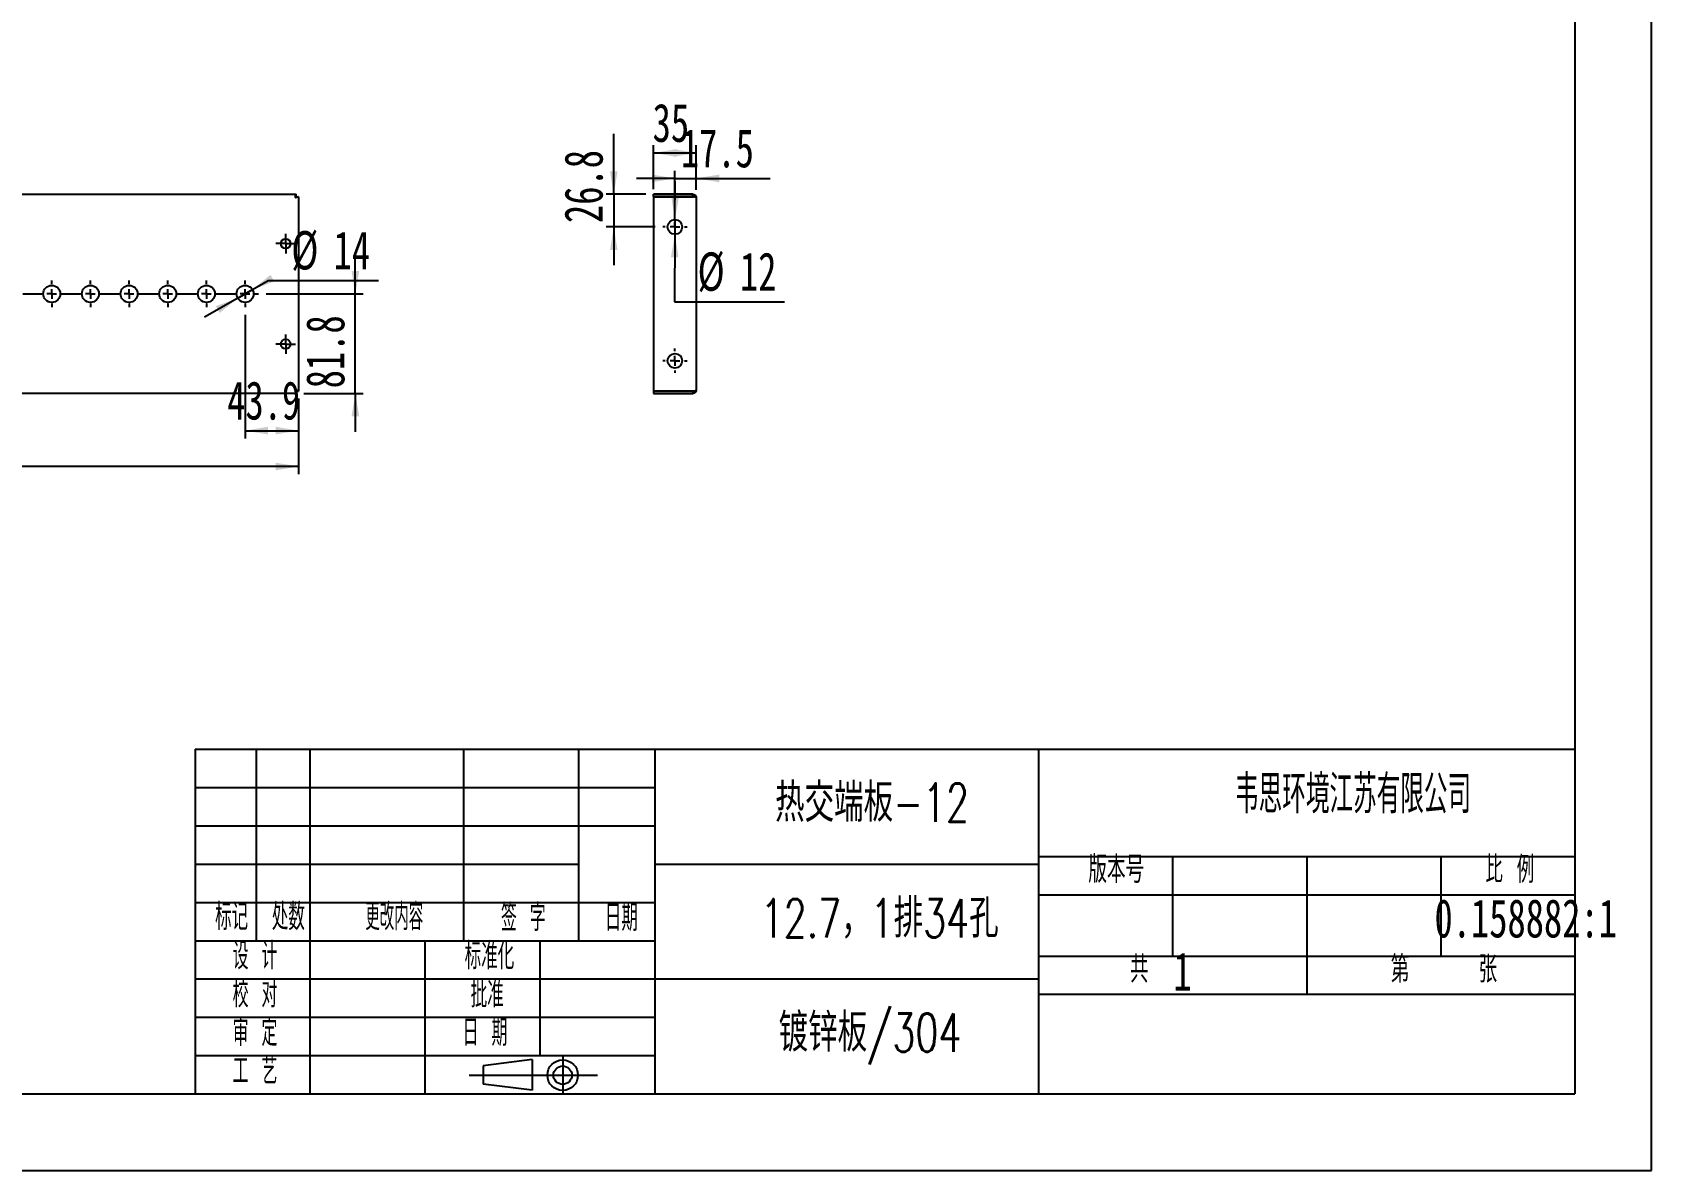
# Model space of a CAD drawing. Extents: x 0 to 2643, y 0 to 1869.
# Drawn here: x 1314 to 2643, y 0 to 935 of the extents above; entities that cross this region are included whole.
import ezdxf

# ---------------------------------------------------------------- set-up
doc = ezdxf.new("R2010")
doc.units = 0
doc.header["$LTSCALE"] = 6.293994
doc.layers.get('0').update_dxf_attribs({"linetype": 'CONTINUOUS'})
for name, color, linetype in [('粗实线', 7, 'CONTINUOUS'), ('细实线', 7, 'CONTINUOUS'), ('轮廓线层', 7, 'CONTINUOUS')]:
    doc.layers.add(name, color=color, linetype=linetype)
doc.styles.add('SLDTEXTSTYLE0', font='TXT', dxfattribs={"width": 0.7, "bigfont": 'bigfont'})
doc.styles.add('SLDTEXTSTYLE1', font='TXT', dxfattribs={"width": 0.56, "bigfont": 'bigfont'})
doc.styles.add('SLDTEXTSTYLE2', font='TXT', dxfattribs={"width": 0.49, "bigfont": 'bigfont'})
doc.styles.add('SLDTEXTSTYLE3', font='TXT', dxfattribs={"width": 0.54, "bigfont": 'bigfont'})
doc.styles.add('SLDTEXTSTYLE4', font='TXT', dxfattribs={"width": 0.63, "bigfont": 'bigfont'})
doc.styles.add('SLDTEXTSTYLE5', font='TXT', dxfattribs={"width": 0.586667, "bigfont": 'bigfont'})
doc.styles.add('SLDTEXTSTYLE6', font='TXT', dxfattribs={"width": 0.7})
doc.dimstyles.new('SLDDIMSTYLE0', dxfattribs={"dimtxt": 31.469971, "dimasz": 18.881983, "dimexe": 0, "dimexo": 0.0625, "dimgap": 7.867493, "dimtad": 2, "dimdec": 1, "dimrnd": 1e-09, "dimzin": 12, "dimtxsty": 'SLDTEXTSTYLE6', "dimsah": 1, "dimcen": 0.09, "dimazin": 3, "dimtfac": 1, "dimtdec": 1, "dimtofl": 0, "dimtmove": 0, "dimatfit": 3, "dimtolj": 1, "dimtzin": 12})
doc.dimstyles.new('SLDDIMSTYLE1', dxfattribs={"dimtxt": 31.469971, "dimasz": 18.881983, "dimexe": 0, "dimexo": 0.0625, "dimgap": 7.867493, "dimtad": 2, "dimdec": 1, "dimrnd": 1e-09, "dimzin": 12, "dimtxsty": 'SLDTEXTSTYLE6', "dimsah": 1, "dimcen": 0.09, "dimazin": 3, "dimtfac": 1, "dimtdec": 1, "dimtmove": 0, "dimatfit": 3, "dimtolj": 1, "dimtzin": 12})
doc.dimstyles.new('SLDDIMSTYLE2', dxfattribs={"dimtxt": 31.469971, "dimasz": 18.881983, "dimexe": 0, "dimexo": 0.0625, "dimgap": 7.867493, "dimtad": 0, "dimtih": 1, "dimtoh": 1, "dimdec": 1, "dimrnd": 1e-09, "dimzin": 12, "dimtxsty": 'SLDTEXTSTYLE6', "dimsah": 1, "dimcen": 0, "dimazin": 3, "dimtfac": 1, "dimtdec": 1, "dimtmove": 0, "dimatfit": 3, "dimtolj": 1, "dimtzin": 12})

# ---------------------------------------------------------------- blocks, each defined once
blk = doc.blocks.new('块6')
at = {"color": 7, "linetype": 'CONTINUOUS'}
for p, q in [((801, 977.2), (750.6, 970.9)), ((750.6, 970.9), (750.6, 952)), ((801, 977.2), (801, 945.7)), ((801, 945.7), (750.6, 952))]:
    blk.add_line(p, q, dxfattribs=at)
at = {"layer": '轮廓线层', "color": 7}
for p, q in [((832.2, 979.9), (832.2, 942.7)), ((736.3, 961.2), (868, 961.2))]:
    blk.add_line(p, q, dxfattribs=at)
for radius in [15.7, 9.44]:
    blk.add_circle((832.2, 961.2), radius, dxfattribs=at)
blk = doc.blocks.new('_D')
at = {"layer": '细实线'}
for p, q in [((413, 633.9), (413, 571.9)), ((1532.5, 633.9), (1532.5, 571.9)), ((1532.5, 578.2), (413, 578.2))]:
    blk.add_line(p, q, dxfattribs=at)
for points in [[(413, 578.2), (431.8, 575), (431.8, 581.3)], [(1532.5, 578.2), (1513.6, 581.3), (1513.6, 575)]]:
    blk.add_solid(points, dxfattribs=at)
at = {"layer": '细实线', "insert": (917.8, 618.7), "char_height": 31.47, "attachment_point": 1, "style": 'SLDTEXTSTYLE6'}
blk.add_mtext('1119.5', dxfattribs=at)
blk = doc.blocks.new('_D_2')
at = {"layer": '细实线'}
for p, q in [((1488.6, 702.6), (1488.6, 601.3)), ((1532.5, 633.9), (1532.5, 601.3)), ((1488.6, 607.6), (1532.5, 607.6))]:
    blk.add_line(p, q, dxfattribs=at)
for points in [[(1488.6, 607.6), (1507.4, 604.5), (1507.4, 610.8)], [(1532.5, 607.6), (1513.6, 610.8), (1513.6, 604.5)]]:
    blk.add_solid(points, dxfattribs=at)
at = {"layer": '细实线', "insert": (1473.9, 648.2), "char_height": 31.47, "attachment_point": 1, "style": 'SLDTEXTSTYLE6'}
blk.add_mtext('43.9', dxfattribs=at)
blk = doc.blocks.new('_D_3')
at = {"layer": '细实线'}
for p, q in [((1579.1, 719.9), (1579.1, 751.4)), ((1505.8, 719.9), (1585.4, 719.9)), ((1579.1, 638.2), (1579.1, 719.9)), ((1536.8, 638.2), (1585.4, 638.2)), ((1579.1, 638.2), (1579.1, 606.7))]:
    blk.add_line(p, q, dxfattribs=at)
for points in [[(1579.1, 719.9), (1582.3, 738.8), (1576, 738.8)], [(1579.1, 638.2), (1576, 619.3), (1582.3, 619.3)]]:
    blk.add_solid(points, dxfattribs=at)
at = {"layer": '细实线', "insert": (1538.6, 642.4), "char_height": 31.47, "attachment_point": 1, "rotation": 90, "style": 'SLDTEXTSTYLE6'}
blk.add_mtext('81.8', dxfattribs=at)
blk = doc.blocks.new('_D_4')
at = {"layer": '细实线'}
for p, q in [((1482.5, 716.4), (1494.6, 723.4)), ((1494.6, 723.4), (1507.6, 730.9)), ((1507.6, 730.9), (1598, 730.9)), ((1482.5, 716.4), (1455.2, 700.8))]:
    blk.add_line(p, q, dxfattribs=at)
for points in [[(1494.6, 723.4), (1512.6, 730.1), (1509.4, 735.6)], [(1482.5, 716.4), (1464.5, 709.8), (1467.7, 704.3)]]:
    blk.add_solid(points, dxfattribs=at)
at = {"layer": '细实线', "char_height": 31.47, "attachment_point": 1, "style": 'SLDTEXTSTYLE6'}
for s, insert in [('%%c', (1526.5, 771.5)), ('14', (1561.3, 771.5))]:
    blk.add_mtext(s, dxfattribs=dict(at, insert=insert))
blk = doc.blocks.new('SW_CENTERMARKSYMBOL_0')
at = {"layer": '细实线', "color": 0}
for p, q in [((-1024, 0), (-1027, 0)), ((-1016, 0), (-1020, 0)), ((-1016, 8), (-1016, 11)), ((-1016, 0), (-1016, 4)), ((-1016, 0), (-1016, -4)), ((-1016, 0), (-1012, 0)), ((-1008, 0), (-992.25, 0)), ((-984.25, 0), (-988.25, 0)), ((-984.25, 8), (-984.25, 11)), ((-984.25, 0), (-984.25, 4)), ((-984.25, 0), (-984.25, -4)), ((-984.25, 0), (-980.25, 0)), ((-976.25, 0), (-960.5, 0)), ((-952.5, 0), (-956.5, 0)), ((-952.5, 8), (-952.5, 11)), ((-952.5, 0), (-952.5, 4)), ((-952.5, 0), (-952.5, -4)), ((-952.5, 0), (-948.5, 0)), ((-944.5, 0), (-928.75, 0)), ((-920.75, 0), (-924.75, 0)), ((-920.75, 8), (-920.75, 11)), ((-920.75, 0), (-920.75, 4)), ((-920.75, 0), (-920.75, -4)), ((-920.75, 0), (-916.75, 0)), ((-912.75, 0), (-897, 0)), ((-889, 0), (-893, 0)), ((-889, 8), (-889, 11)), ((-889, 0), (-889, 4)), ((-889, 0), (-889, -4)), ((-889, 0), (-885, 0)), ((-881, 0), (-865.25, 0)), ((-857.25, 0), (-861.25, 0)), ((-857.25, 8), (-857.25, 11)), ((-857.25, 0), (-857.25, 4)), ((-857.25, 0), (-857.25, -4)), ((-857.25, 0), (-853.25, 0)), ((-849.25, 0), (-833.5, 0)), ((-825.5, 0), (-829.5, 0)), ((-825.5, 8), (-825.5, 11)), ((-825.5, 0), (-825.5, 4)), ((-825.5, 0), (-825.5, -4)), ((-825.5, 0), (-821.5, 0)), ((-817.5, 0), (-801.75, 0)), ((-793.75, 0), (-797.75, 0)), ((-793.75, 8), (-793.75, 11)), ((-793.75, 0), (-793.75, 4)), ((-793.75, 0), (-793.75, -4)), ((-793.75, 0), (-789.75, 0)), ((-785.75, 0), (-770, 0)), ((-762, 0), (-766, 0)), ((-762, 8), (-762, 11)), ((-762, 0), (-762, 4)), ((-762, 0), (-762, -4)), ((-762, 0), (-758, 0)), ((-754, 0), (-738.25, 0)), ((-730.25, 0), (-734.25, 0)), ((-730.25, 8), (-730.25, 11)), ((-730.25, 0), (-730.25, 4)), ((-730.25, 0), (-730.25, -4)), ((-730.25, 0), (-726.25, 0)), ((-722.25, 0), (-706.5, 0)), ((-698.5, 0), (-702.5, 0)), ((-698.5, 8), (-698.5, 11)), ((-698.5, 0), (-698.5, 4)), ((-698.5, 0), (-698.5, -4)), ((-698.5, 0), (-694.5, 0)), ((-690.5, 0), (-674.75, 0)), ((-666.75, 0), (-670.75, 0)), ((-666.75, 8), (-666.75, 11)), ((-666.75, 0), (-666.75, 4)), ((-666.75, 0), (-666.75, -4)), ((-666.75, 0), (-662.75, 0)), ((-658.75, 0), (-643, 0)), ((-635, 0), (-639, 0)), ((-635, 8), (-635, 11)), ((-635, 0), (-635, 4)), ((-635, 0), (-635, -4)), ((-635, 0), (-631, 0)), ((-627, 0), (-611.25, 0)), ((-603.25, 0), (-607.25, 0)), ((-603.25, 8), (-603.25, 11)), ((-603.25, 0), (-603.25, 4)), ((-603.25, 0), (-603.25, -4)), ((-603.25, 0), (-599.25, 0)), ((-595.25, 0), (-579.5, 0)), ((-571.5, 0), (-575.5, 0)), ((-571.5, 8), (-571.5, 11)), ((-571.5, 0), (-571.5, 4)), ((-571.5, 0), (-571.5, -4)), ((-571.5, 0), (-567.5, 0)), ((-563.5, 0), (-547.75, 0)), ((-539.75, 0), (-543.75, 0)), ((-539.75, 8), (-539.75, 11)), ((-539.75, 0), (-539.75, 4)), ((-539.75, 0), (-539.75, -4)), ((-539.75, 0), (-535.75, 0)), ((-531.75, 0), (-516, 0)), ((-508, 0), (-512, 0)), ((-508, 8), (-508, 11)), ((-508, 0), (-508, 4)), ((-508, 0), (-508, -4)), ((-508, 0), (-504, 0)), ((-500, 0), (-484.25, 0)), ((-476.25, 0), (-480.25, 0)), ((-476.25, 8), (-476.25, 11)), ((-476.25, 0), (-476.25, 4)), ((-476.25, 0), (-476.25, -4)), ((-476.25, 0), (-472.25, 0)), ((-468.25, 0), (-452.5, 0)), ((-444.5, 0), (-448.5, 0)), ((-444.5, 8), (-444.5, 11)), ((-444.5, 0), (-444.5, 4)), ((-444.5, 0), (-444.5, -4)), ((-444.5, 0), (-440.5, 0)), ((-436.5, 0), (-420.75, 0)), ((-412.75, 0), (-416.75, 0)), ((-412.75, 8), (-412.75, 11)), ((-412.75, 0), (-412.75, 4)), ((-412.75, 0), (-412.75, -4)), ((-412.75, 0), (-408.75, 0)), ((-404.75, 0), (-389, 0)), ((-381, 0), (-385, 0)), ((-381, 8), (-381, 11)), ((-381, 0), (-381, 4)), ((-381, 0), (-381, -4)), ((-381, 0), (-377, 0)), ((-373, 0), (-357.25, 0)), ((-349.25, 0), (-353.25, 0)), ((-349.25, 8), (-349.25, 11)), ((-349.25, 0), (-349.25, 4)), ((-349.25, 0), (-349.25, -4)), ((-349.25, 0), (-345.25, 0)), ((-341.25, 0), (-325.5, 0)), ((-317.5, 0), (-321.5, 0)), ((-317.5, 8), (-317.5, 11)), ((-317.5, 0), (-317.5, 4)), ((-317.5, 0), (-317.5, -4)), ((-317.5, 0), (-313.5, 0)), ((-309.5, 0), (-293.75, 0)), ((-285.75, 0), (-289.75, 0)), ((-285.75, 8), (-285.75, 11)), ((-285.75, 0), (-285.75, 4)), ((-285.75, 0), (-285.75, -4)), ((-285.75, 0), (-281.75, 0)), ((-277.75, 0), (-262, 0)), ((-254, 0), (-258, 0)), ((-254, 8), (-254, 11)), ((-254, 0), (-254, 4)), ((-254, 0), (-254, -4)), ((-254, 0), (-250, 0)), ((-246, 0), (-230.25, 0)), ((-222.25, 0), (-226.25, 0)), ((-222.25, 8), (-222.25, 11)), ((-222.25, 0), (-222.25, 4)), ((-222.25, 0), (-222.25, -4)), ((-222.25, 0), (-218.25, 0)), ((-214.25, 0), (-198.5, 0)), ((-190.5, 0), (-194.5, 0)), ((-190.5, 8), (-190.5, 11)), ((-190.5, 0), (-190.5, 4)), ((-190.5, 0), (-190.5, -4)), ((-190.5, 0), (-186.5, 0)), ((-182.5, 0), (-166.75, 0)), ((-158.75, 0), (-162.75, 0)), ((-158.75, 8), (-158.75, 11)), ((-158.75, 0), (-158.75, 4)), ((-158.75, 0), (-158.75, -4)), ((-158.75, 0), (-154.75, 0)), ((-150.75, 0), (-135, 0)), ((-127, 0), (-131, 0)), ((-127, 8), (-127, 11)), ((-127, 0), (-127, 4)), ((-127, 0), (-127, -4)), ((-127, 0), (-123, 0)), ((-119, 0), (-103.25, 0)), ((-95.25, 0), (-99.25, 0)), ((-95.25, 8), (-95.25, 11)), ((-95.25, 0), (-95.25, 4)), ((-95.25, 0), (-95.25, -4)), ((-95.25, 0), (-91.25, 0)), ((-87.25, 0), (-71.5, 0)), ((-63.5, 0), (-67.5, 0)), ((-63.5, 8), (-63.5, 11)), ((-63.5, 0), (-63.5, 4)), ((-63.5, 0), (-63.5, -4)), ((-63.5, 0), (-59.5, 0)), ((-55.5, 0), (-39.75, 0)), ((-31.75, 0), (-35.75, 0)), ((-31.75, 8), (-31.75, 11)), ((-31.75, 0), (-31.75, 4)), ((-31.75, 0), (-31.75, -4)), ((-31.75, 0), (-27.75, 0)), ((-23.75, 0), (-8, 0)), ((0, 0), (-4, 0)), ((0, 8), (0, 11)), ((0, 0), (0, 4)), ((0, 0), (0, -4)), ((0, 0), (4, 0)), ((8, 0), (23.75, 0)), ((31.75, 0), (27.75, 0)), ((31.75, 8), (31.75, 11)), ((31.75, 0), (31.75, 4)), ((31.75, 0), (31.75, -4)), ((31.75, 0), (35.75, 0)), ((39.75, 0), (42.75, 0)), ((-1016, -8), (-1016, -11)), ((-984.25, -8), (-984.25, -11)), ((-952.5, -8), (-952.5, -11)), ((-920.75, -8), (-920.75, -11)), ((-889, -8), (-889, -11)), ((-857.25, -8), (-857.25, -11)), ((-825.5, -8), (-825.5, -11)), ((-793.75, -8), (-793.75, -11)), ((-762, -8), (-762, -11)), ((-730.25, -8), (-730.25, -11)), ((-698.5, -8), (-698.5, -11)), ((-666.75, -8), (-666.75, -11)), ((-635, -8), (-635, -11)), ((-603.25, -8), (-603.25, -11)), ((-571.5, -8), (-571.5, -11)), ((-539.75, -8), (-539.75, -11)), ((-508, -8), (-508, -11)), ((-476.25, -8), (-476.25, -11)), ((-444.5, -8), (-444.5, -11)), ((-412.75, -8), (-412.75, -11)), ((-381, -8), (-381, -11)), ((-349.25, -8), (-349.25, -11)), ((-317.5, -8), (-317.5, -11)), ((-285.75, -8), (-285.75, -11)), ((-254, -8), (-254, -11)), ((-222.25, -8), (-222.25, -11)), ((-190.5, -8), (-190.5, -11)), ((-158.75, -8), (-158.75, -11)), ((-127, -8), (-127, -11)), ((-95.25, -8), (-95.25, -11)), ((-63.5, -8), (-63.5, -11)), ((-31.75, -8), (-31.75, -11)), ((0, -8), (0, -11)), ((31.75, -8), (31.75, -11))]:
    blk.add_line(p, q, dxfattribs=at)
blk = doc.blocks.new('SW_CENTERMARKSYMBOL_2')
at = {"layer": '细实线', "color": 0}
for p, q in [((-4, 0), (-8, 0)), ((0, 0), (-4, 0)), ((0, 4), (0, 8)), ((0, 0), (0, 4)), ((0, 0), (0, -4)), ((0, 0), (4, 0)), ((4, 0), (8, 0)), ((0, -4), (0, -8))]:
    blk.add_line(p, q, dxfattribs=at)
blk = doc.blocks.new('SW_CENTERMARKSYMBOL_3')
at = {"layer": '细实线', "color": 0}
for p, q in [((-4, 0), (-8, 0)), ((0, 0), (-4, 0)), ((0, 4), (0, 8)), ((0, 0), (0, 4)), ((0, 0), (0, -4)), ((0, 0), (4, 0)), ((4, 0), (8, 0)), ((0, -4), (0, -8))]:
    blk.add_line(p, q, dxfattribs=at)
blk = doc.blocks.new('_D_9')
at = {"layer": '细实线'}
for p, q in [((1824, 806), (1824, 842)), ((1859, 805.3), (1859, 842)), ((1824, 835.7), (1859, 835.7))]:
    blk.add_line(p, q, dxfattribs=at)
for points in [[(1824, 835.7), (1842.9, 832.5), (1842.9, 838.8)], [(1859, 835.7), (1840.1, 838.8), (1840.1, 832.5)]]:
    blk.add_solid(points, dxfattribs=at)
at = {"layer": '细实线', "insert": (1823.2, 876.2), "char_height": 31.47, "attachment_point": 1, "style": 'SLDTEXTSTYLE6'}
blk.add_mtext('35', dxfattribs=at)
blk = doc.blocks.new('_D_10')
at = {"layer": '细实线'}
for p, q in [((1841.5, 814.8), (1810, 814.8)), ((1841.5, 791.2), (1841.5, 821)), ((1841.5, 814.8), (1859, 814.8)), ((1859, 805.3), (1859, 821)), ((1859, 814.8), (1919.6, 814.8))]:
    blk.add_line(p, q, dxfattribs=at)
for points in [[(1841.5, 814.8), (1822.6, 817.9), (1822.6, 811.6)], [(1859, 814.8), (1877.9, 811.6), (1877.9, 817.9)]]:
    blk.add_solid(points, dxfattribs=at)
at = {"layer": '细实线', "insert": (1846.4, 855.3), "char_height": 31.47, "attachment_point": 1, "style": 'SLDTEXTSTYLE6'}
blk.add_mtext('17.5', dxfattribs=at)
blk = doc.blocks.new('_D_11')
at = {"layer": '细实线'}
for p, q in [((1791.3, 801.7), (1791.3, 851.4)), ((1817.7, 801.7), (1785, 801.7)), ((1791.3, 801.7), (1791.3, 774.9)), ((1825.2, 774.9), (1785, 774.9)), ((1791.3, 774.9), (1791.3, 743.4))]:
    blk.add_line(p, q, dxfattribs=at)
for points in [[(1791.3, 801.7), (1794.4, 820.6), (1788.2, 820.6)], [(1791.3, 774.9), (1788.2, 756), (1794.4, 756)]]:
    blk.add_solid(points, dxfattribs=at)
at = {"layer": '细实线', "insert": (1750.7, 778.1), "char_height": 31.47, "attachment_point": 1, "rotation": 90, "style": 'SLDTEXTSTYLE6'}
blk.add_mtext('26.8', dxfattribs=at)
blk = doc.blocks.new('_D_12')
at = {"layer": '细实线'}
for p, q in [((1841.5, 780.9), (1841.7, 812.4)), ((1841.5, 780.9), (1841.5, 768.9)), ((1841.5, 768.9), (1841.2, 713.4)), ((1841.2, 713.4), (1931.5, 713.4))]:
    blk.add_line(p, q, dxfattribs=at)
for points in [[(1841.5, 780.9), (1844.8, 799.7), (1838.5, 799.8)], [(1841.5, 768.9), (1838.2, 750), (1844.5, 750)]]:
    blk.add_solid(points, dxfattribs=at)
at = {"layer": '细实线', "char_height": 31.47, "attachment_point": 1, "style": 'SLDTEXTSTYLE6'}
for s, insert in [('%%c', (1860.1, 754)), ('12', (1894.9, 754))]:
    blk.add_mtext(s, dxfattribs=dict(at, insert=insert))
blk = doc.blocks.new('SW_CENTERMARKSYMBOL_5')
at = {"layer": '细实线', "color": 0}
for p, q in [((-8, 0), (-10, 0)), ((0, 0), (-4, 0)), ((0, 8), (0, 10)), ((0, 0), (0, 4)), ((0, 0), (0, -4)), ((0, 0), (4, 0)), ((8, 0), (10, 0)), ((0, -8), (0, -10))]:
    blk.add_line(p, q, dxfattribs=at)
blk = doc.blocks.new('SW_CENTERMARKSYMBOL_6')
at = {"layer": '细实线', "color": 0}
for p, q in [((-8, 0), (-10, 0)), ((0, 0), (-4, 0)), ((0, 8), (0, 10)), ((0, 0), (0, 4)), ((0, 0), (0, -4)), ((0, 0), (4, 0)), ((8, 0), (10, 0)), ((0, -8), (0, -10))]:
    blk.add_line(p, q, dxfattribs=at)

msp = doc.modelspace()

# ---------------------------------------------------------------- linework, layer by layer
at = {"color": 7, "linetype": 'CONTINUOUS'}
for p, q in [((414.92, 801.68), (1530.48, 801.68)), ((1530.48, 799.78), (1530.48, 801.68)), ((1530.55, 799.71), (1532.45, 799.71)), ((1532.45, 799.71), (1532.45, 640.15)), ((1824, 799.78), (1824, 801.68)), ((1856.34, 801.68), (1824, 801.68)), ((1856.34, 799.78), (1824, 799.78)), ((1824, 799.71), (1824, 640.15)), ((1824, 799.71), (1856.34, 799.71)), ((1856.34, 799.78), (1856.34, 801.68)), ((1859, 799.02), (1859, 640.84)), ((1530.48, 640.08), (1530.48, 638.18)), ((1530.55, 640.15), (1532.45, 640.15)), ((1856.34, 640.15), (1824, 640.15)), ((1824, 640.08), (1856.34, 640.08)), ((1824, 640.08), (1824, 638.18)), ((1856.34, 640.08), (1856.34, 638.18)), ((1530.48, 638.18), (414.92, 638.18)), ((1824, 638.18), (1856.34, 638.18))]:
    msp.add_line(p, q, dxfattribs=at)
for centre, radius in [((1841.5, 774.88), 6), ((1521.95, 761.18), 4), ((1329.8, 719.93), 7), ((1361.55, 719.93), 7), ((1393.3, 719.93), 7), ((1425.05, 719.93), 7), ((1456.8, 719.93), 7), ((1488.55, 719.93), 7), ((1521.95, 678.68), 4), ((1841.5, 664.98), 6)]:
    msp.add_circle(centre, radius, dxfattribs=at)
for points, knots in [([(1529.79, 799.02), (1529.85, 799.37), (1529.91, 799.72), (1530.02, 800.36), (1530.08, 800.66), (1530.19, 801.15), (1530.25, 801.35), (1530.37, 801.61), (1530.42, 801.68), (1530.48, 801.68)], [0, 0, 0, 0, 0.25, 0.25, 0.5, 0.5, 0.75, 0.75, 1, 1, 1, 1]), ([(1529.79, 799.02), (1529.85, 799.12), (1529.91, 799.22), (1530.02, 799.41), (1530.08, 799.49), (1530.19, 799.63), (1530.25, 799.69), (1530.37, 799.76), (1530.42, 799.78), (1530.48, 799.78)], [0, 0, 0, 0, 0.25, 0.25, 0.5, 0.5, 0.75, 0.75, 1, 1, 1, 1]), ([(1532.45, 799.71), (1532.45, 799.65), (1532.38, 799.6), (1532.12, 799.48), (1531.92, 799.42), (1531.43, 799.31), (1531.13, 799.25), (1530.49, 799.14), (1530.14, 799.08), (1529.79, 799.02)], [0, 0, 0, 0, 0.25, 0.25, 0.5, 0.5, 0.75, 0.75, 1, 1, 1, 1]), ([(1530.55, 799.71), (1530.55, 799.65), (1530.53, 799.6), (1530.46, 799.48), (1530.4, 799.42), (1530.26, 799.31), (1530.17, 799.25), (1529.99, 799.14), (1529.89, 799.08), (1529.79, 799.02)], [0, 0, 0, 0, 0.25, 0.25, 0.5, 0.5, 0.75, 0.75, 1, 1, 1, 1]), ([(1856.34, 801.68), (1856.68, 801.68), (1857.03, 801.61), (1857.68, 801.35), (1857.97, 801.15), (1858.46, 800.66), (1858.66, 800.36), (1858.93, 799.72), (1859, 799.37), (1859, 799.02)], [0, 0, 0, 0, 0.25, 0.25, 0.5, 0.5, 0.75, 0.75, 1, 1, 1, 1]), ([(1856.34, 799.78), (1856.44, 799.77), (1856.59, 799.76), (1856.71, 799.67), (1856.75, 799.64)], [0, 0, 0, 0, 0.6645413, 1, 1, 1, 1]), ([(1859, 799.02), (1859, 799.08), (1858.93, 799.14), (1858.66, 799.25), (1858.46, 799.31), (1857.97, 799.42), (1857.68, 799.48), (1857.03, 799.6), (1856.68, 799.65), (1856.34, 799.71)], [0, 0, 0, 0, 0.25, 0.25, 0.5, 0.5, 0.75, 0.75, 1, 1, 1, 1]), ([(1532.45, 640.15), (1532.45, 640.21), (1532.38, 640.27), (1532.12, 640.38), (1531.92, 640.44), (1531.43, 640.56), (1531.13, 640.61), (1530.49, 640.73), (1530.14, 640.78), (1529.79, 640.84)], [0, 0, 0, 0, 0.25, 0.25, 0.5, 0.5, 0.75, 0.75, 1, 1, 1, 1]), ([(1529.79, 640.84), (1529.85, 640.49), (1529.91, 640.15), (1530.02, 639.5), (1530.08, 639.21), (1530.19, 638.72), (1530.25, 638.52), (1530.37, 638.25), (1530.42, 638.18), (1530.48, 638.18)], [0, 0, 0, 0, 0.25, 0.25, 0.5, 0.5, 0.75, 0.75, 1, 1, 1, 1]), ([(1529.79, 640.84), (1529.91, 640.64), (1530.02, 640.45), (1530.25, 640.16), (1530.37, 640.08), (1530.48, 640.08)], [0, 0, 0, 0, 0.5, 0.5, 1, 1, 1, 1]), ([(1530.55, 640.15), (1530.55, 640.27), (1530.47, 640.38), (1530.19, 640.61), (1529.99, 640.73), (1529.79, 640.84)], [0, 0, 0, 0, 0.5, 0.5, 1, 1, 1, 1]), ([(1856.34, 640.15), (1856.68, 640.21), (1857.03, 640.27), (1857.68, 640.38), (1857.97, 640.44), (1858.46, 640.56), (1858.66, 640.61), (1858.93, 640.73), (1859, 640.78), (1859, 640.84)], [0, 0, 0, 0, 0.25, 0.25, 0.5, 0.5, 0.75, 0.75, 1, 1, 1, 1]), ([(1859, 640.84), (1859, 640.49), (1858.93, 640.15), (1858.66, 639.5), (1858.46, 639.21), (1857.97, 638.72), (1857.68, 638.52), (1857.03, 638.25), (1856.68, 638.18), (1856.34, 638.18)], [0, 0, 0, 0, 0.25, 0.25, 0.5, 0.5, 0.75, 0.75, 1, 1, 1, 1]), ([(1856.75, 640.22), (1856.71, 640.19), (1856.59, 640.1), (1856.44, 640.09), (1856.34, 640.08)], [0, 0, 0, 0, 0.3354587, 1, 1, 1, 1])]:
    msp.add_open_spline(points, degree=3, knots=knots, dxfattribs=at)
at = {"layer": '粗实线'}
for p, q in [((2580.54, 1806.38), (2580.54, 62.94)), ((1825.26, 251.76), (2139.96, 251.76)), ((1825.26, 157.35), (2139.96, 157.35)), ((62.94, 62.94), (2580.54, 62.94))]:
    msp.add_line(p, q, dxfattribs=at)
at = {"layer": '粗实线', "color": 7}
for p, q in [((1447.62, 346.17), (2580.54, 346.17)), ((1447.62, 346.17), (1447.62, 62.94)), ((1497.97, 188.82), (1497.97, 346.17)), ((1542.03, 62.94), (1542.03, 346.17)), ((1667.91, 346.17), (1667.91, 188.82)), ((1762.32, 346.17), (1762.32, 188.82)), ((1825.26, 62.94), (1825.26, 346.17)), ((2139.96, 346.17), (2139.96, 62.94)), ((2580.54, 346.17), (2580.54, 62.94)), ((2139.96, 258.05), (2580.54, 258.05)), ((2250.1, 258.05), (2250.1, 176.23)), ((2360.25, 258.05), (2360.25, 176.23)), ((2470.39, 258.05), (2470.39, 176.23)), ((2139.96, 226.58), (2580.54, 226.58)), ((1447.62, 188.82), (1825.26, 188.82)), ((1636.44, 62.94), (1636.44, 188.82)), ((1730.85, 94.41), (1730.85, 188.82)), ((2139.96, 176.23), (2580.54, 176.23)), ((2360.25, 176.23), (2360.25, 144.76)), ((2139.96, 144.76), (2580.54, 144.76)), ((1447.62, 62.94), (1825.26, 62.94)), ((1825.26, 62.94), (2580.54, 62.94))]:
    msp.add_line(p, q, dxfattribs=at)
at = {"layer": '细实线'}
for p, q in [((2643.48, 0), (2643.48, 1869.32)), ((1447.62, 251.76), (1762.32, 251.76)), ((1447.62, 157.35), (1730.85, 157.35)), ((1730.85, 157.35), (1825.26, 157.35)), ((0, 0), (2643.48, 0))]:
    msp.add_line(p, q, dxfattribs=at)
at = {"layer": '细实线', "color": 7}
for p, q in [((1447.62, 314.7), (1825.26, 314.7)), ((1447.62, 283.23), (1825.26, 283.23)), ((1447.62, 251.76), (1762.32, 251.76)), ((1447.62, 220.29), (1825.26, 220.29)), ((1447.62, 157.35), (1730.85, 157.35)), ((1447.62, 125.88), (1825.26, 125.88)), ((1447.62, 94.41), (1825.26, 94.41))]:
    msp.add_line(p, q, dxfattribs=at)

# ---------------------------------------------------------------- block references
at = {"layer": '细实线'}
for name, p in [('SW_CENTERMARKSYMBOL_6', (1841.5, 774.88)), ('SW_CENTERMARKSYMBOL_3', (1521.95, 761.18)), ('SW_CENTERMARKSYMBOL_0', (1456.8, 719.93)), ('SW_CENTERMARKSYMBOL_2', (1521.95, 678.68)), ('SW_CENTERMARKSYMBOL_5', (1841.5, 664.98))]:
    msp.add_blockref(name, p, dxfattribs=at)
at = {"layer": '细实线', "xscale": 0.8, "yscale": 0.8, "zscale": 0.8}
msp.add_blockref('块6', (1083.59, -690.59), dxfattribs=at)

# ---------------------------------------------------------------- texts
at = {"layer": '细实线', "color": 7, "char_height": 31.47}
for s, insert, attachment_point, style in [('热交端板-12', (2003.37, 317.92), 2, 'SLDTEXTSTYLE0'), ('韦思环境江苏有限公司', (2398.35, 324.82), 2, 'SLDTEXTSTYLE1'), ('12.7，1排34孔', (2009.65, 222.95), 2, 'SLDTEXTSTYLE0'), ('0.158882:1', (2540.11, 222.95), 2, 'SLDTEXTSTYLE6'), ('1', (2250.8, 179.24), 1, 'SLDTEXTSTYLE6'), ('1', (2250.8, 179.24), 1, 'SLDTEXTSTYLE6'), ('镀锌板/304', (2001.71, 129.13), 2, 'SLDTEXTSTYLE0')]:
    msp.add_mtext(s, dxfattribs=dict(at, insert=insert, attachment_point=attachment_point, style=style))
at = {"layer": '细实线', "attachment_point": 2}
for s, insert, char_height, style in [('版本号', (2203.91, 258.33), 22.029, 'SLDTEXTSTYLE4'), ('比 例', (2527.07, 258.33), 22.029, 'SLDTEXTSTYLE5'), ('标记', (1477.5, 219.45), 22.029, 'SLDTEXTSTYLE1'), ('处数', (1524.08, 219.45), 22.029, 'SLDTEXTSTYLE1'), ('更改内容', (1611.03, 219.45), 22.029, 'SLDTEXTSTYLE2'), ('签 字', (1717.03, 218.77), 22.029, 'SLDTEXTSTYLE3'), ('日期', (1797.52, 218.77), 22.029, 'SLDTEXTSTYLE1'), ('设 计', (1496.74, 187.3), 22.029, 'SLDTEXTSTYLE3'), ('标准化', (1689.24, 187.3), 22.029, 'SLDTEXTSTYLE1'), ('共', (2222.79, 176.33), 22.03, 'SLDTEXTSTYLE4'), ('第', (2436.95, 176.33), 22.03, 'SLDTEXTSTYLE4'), ('张', (2509.02, 176.33), 22.03, 'SLDTEXTSTYLE4'), ('张', (2509.02, 176.33), 22.03, 'SLDTEXTSTYLE4'), ('校 对', (1496.74, 155.98), 22.029, 'SLDTEXTSTYLE3'), ('批准', (1687.38, 155.98), 22.029, 'SLDTEXTSTYLE1'), ('审 定', (1496.74, 124.36), 22.029, 'SLDTEXTSTYLE3'), ('日 期', (1685.56, 124.36), 22.029, 'SLDTEXTSTYLE3'), ('工 艺', (1496.74, 92.89), 22.029, 'SLDTEXTSTYLE3')]:
    msp.add_mtext(s, dxfattribs=dict(at, insert=insert, char_height=char_height, style=style))

# ---------------------------------------------------------------- dimensions: what is measured, and where the dimension line sits
at = {"layer": '细实线'}
for base, p1, p2, dimstyle, picture, middle in [((1859, 835.68), (1824, 799.71), (1859, 799.02), 'SLDDIMSTYLE0', '_D_9', (1841.5, 835.68)), ((1859, 814.75), (1841.5, 784.88), (1859, 799.02), 'SLDDIMSTYLE1', '_D_10', (1883, 814.75)), ((1532.45, 607.63), (1488.55, 708.93), (1532.45, 640.15), 'SLDDIMSTYLE0', '_D_2', (1510.5, 607.63)), ((412.95, 578.18), (1532.45, 640.15), (412.95, 640.15), 'SLDDIMSTYLE0', '_D', (972.7, 578.18))]:
    dim = msp.add_linear_dim(base=base, p1=p1, p2=p2, dimstyle=dimstyle, dxfattribs=at)
    dim.commit()
    dim.dimension.update_dxf_attribs({"geometry": picture, "text_midpoint": middle, "dimtype": 160})
for base, p1, p2, picture, middle in [((1791.3, 774.88), (1824, 801.68), (1831.5, 774.88), '_D_11', (1791.3, 814.75)), ((1579.13971665, 719.93227367), (1530.48150062, 638.18227367), (1499.55221129, 719.93227367), '_D_3', (1579.13971665, 679.05727367))]:
    dim = msp.add_linear_dim(base=base, p1=p1, p2=p2, angle=90, dimstyle='SLDDIMSTYLE1', dxfattribs=at)
    dim.commit()
    dim.dimension.update_dxf_attribs({"geometry": picture, "text_midpoint": middle, "dimtype": 160})
for p1, p2, picture, middle in [((1841.47, 768.88), (1841.53, 780.88), '_D_12', (1895.8, 734.9)), ((1494.62, 723.42), (1482.48, 716.45), '_D_4', (1562.24, 752.36))]:
    dim = msp.add_diameter_dim_2p(p1=p1, p2=p2, dimstyle='SLDDIMSTYLE2', dxfattribs=at)
    dim.commit()
    dim.dimension.update_dxf_attribs({"geometry": picture, "text_midpoint": middle, "dimtype": 163})

doc.saveas('drawing.dxf')
